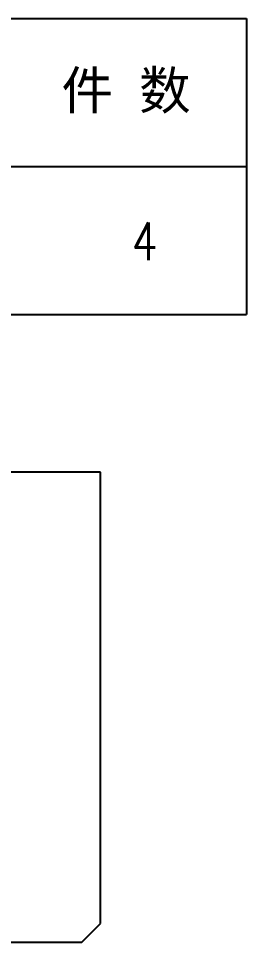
# Model space of a CAD drawing. Header units: millimetres. Extents: x 2210 to 79821, y -19430 to 2344.
# Drawn here: x 11878.8 to 11939, y 1849.4 to 2093 of the extents above; entities that cross this region are included whole.
import ezdxf
from ezdxf.enums import TextEntityAlignment as Align

# ---------------------------------------------------------------- set-up
doc = ezdxf.new("R2010")
doc.units = ezdxf.units.MM
doc.layers.add('101', color=7, linetype='Continuous', true_color=0xffffff)
doc.styles.add('DIM', font='simplex.shx', dxfattribs={"width": 0.8, "bigfont": 'bigfont.shx'})
doc.styles.get("Standard").update_dxf_attribs({"font": 'arial.ttf'})

# ---------------------------------------------------------------- blocks, each defined once
blk = doc.blocks.new('*T1')
at = {"color": 0, "linetype": 'ByBlock', "lineweight": -2, "transparency": 16777216}
for p, q in [((0, 0), (127, 0)), ((0, 0), (0, -78)), ((63.5, 0), (63.5, -78)), ((127, 0), (127, -78)), ((0, -39), (127, -39)), ((0, -78), (127, -78))]:
    blk.add_line(p, q, dxfattribs=at)
at = {"color": 0, "transparency": 16777216, "char_height": 10, "width": 60.5, "attachment_point": 5}
for s, insert in [('{\\fSimSun|b0|i0|c134|p2;料 厚}', (31.75, -19.5)), ('{\\fSimSun|b0|i0|c134|p2;件 数}', (95.25, -19.5))]:
    blk.add_mtext(s, dxfattribs=dict(at, insert=insert))
blk = doc.blocks.new('拆图参数')
blk.add_blockref('*T1', (-63.5, 78))
at = {"style": 'DIM', "width": 0.8}
blk.add_attdef('6', text='', height=10, dxfattribs=at).set_placement((-37.13, 18.91), align=Align.MIDDLE_LEFT)
blk.add_attdef('1', text='', height=10, dxfattribs=at).set_placement((36.65, 19.27), align=Align.MIDDLE_CENTER)

msp = doc.modelspace()

# ---------------------------------------------------------------- linework, layer by layer
at = {"layer": '101', "color": 92, "linetype": 'Continuous', "lineweight": 25}
for p, q in [((11900.49, 1973.43), (11850.49, 1973.43)), ((11900.49, 1854.43), (11900.49, 1973.43)), ((11895.49, 1849.43), (11900.49, 1854.43)), ((11895.49, 1849.43), (11855.49, 1849.43))]:
    msp.add_line(p, q, dxfattribs=at)

# ---------------------------------------------------------------- block references
ref = msp.add_blockref('拆图参数', (11875.47, 2014.95))
ref.add_attrib('1', '4', dxfattribs={"height": 10, "style": 'DIM', "width": 0.8}).set_placement((11912.12, 2034.22), align=Align.MIDDLE_CENTER)

doc.saveas('drawing.dxf')
